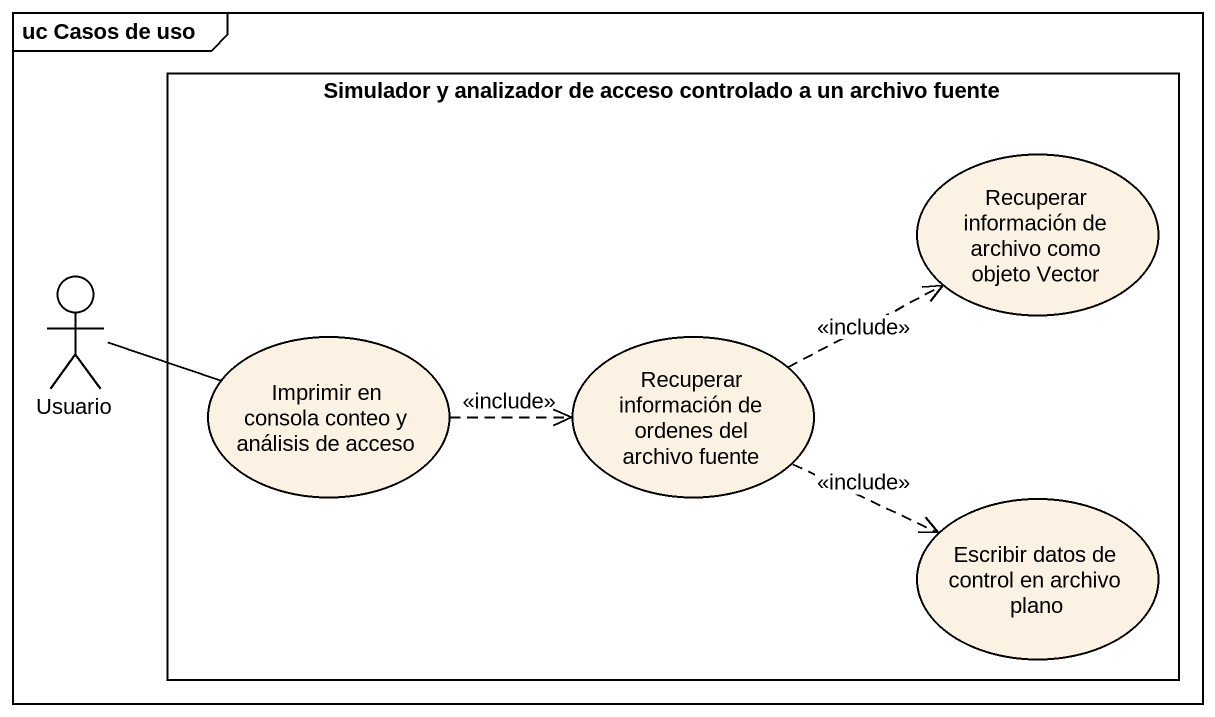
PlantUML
@startuml
mainframe uc Casos de uso
rectangle "Simulador y analizador de acceso controlado a un archivo fuente" as Simulador_y_analizador_de {
  usecase "Recuperar información de archivo como objeto Vector" as Recuperar_información_de
  usecase "Imprimir en consola conteo y análisis de acceso" as Imprimir_en_consola_conteo
  usecase "Recuperar información de ordenes del archivo fuente" as Recuperar_información_de_2
  usecase "Escribir datos de control en archivo plano" as Escribir_datos_de_control
}
actor Usuario
Usuario -right- Imprimir_en_consola_conteo
Imprimir_en_consola_conteo .right.> Recuperar_información_de_2 : <<include>>
Recuperar_información_de_2 .right.> Recuperar_información_de : <<include>>
Recuperar_información_de_2 .right.> Escribir_datos_de_control : <<include>>
@enduml
